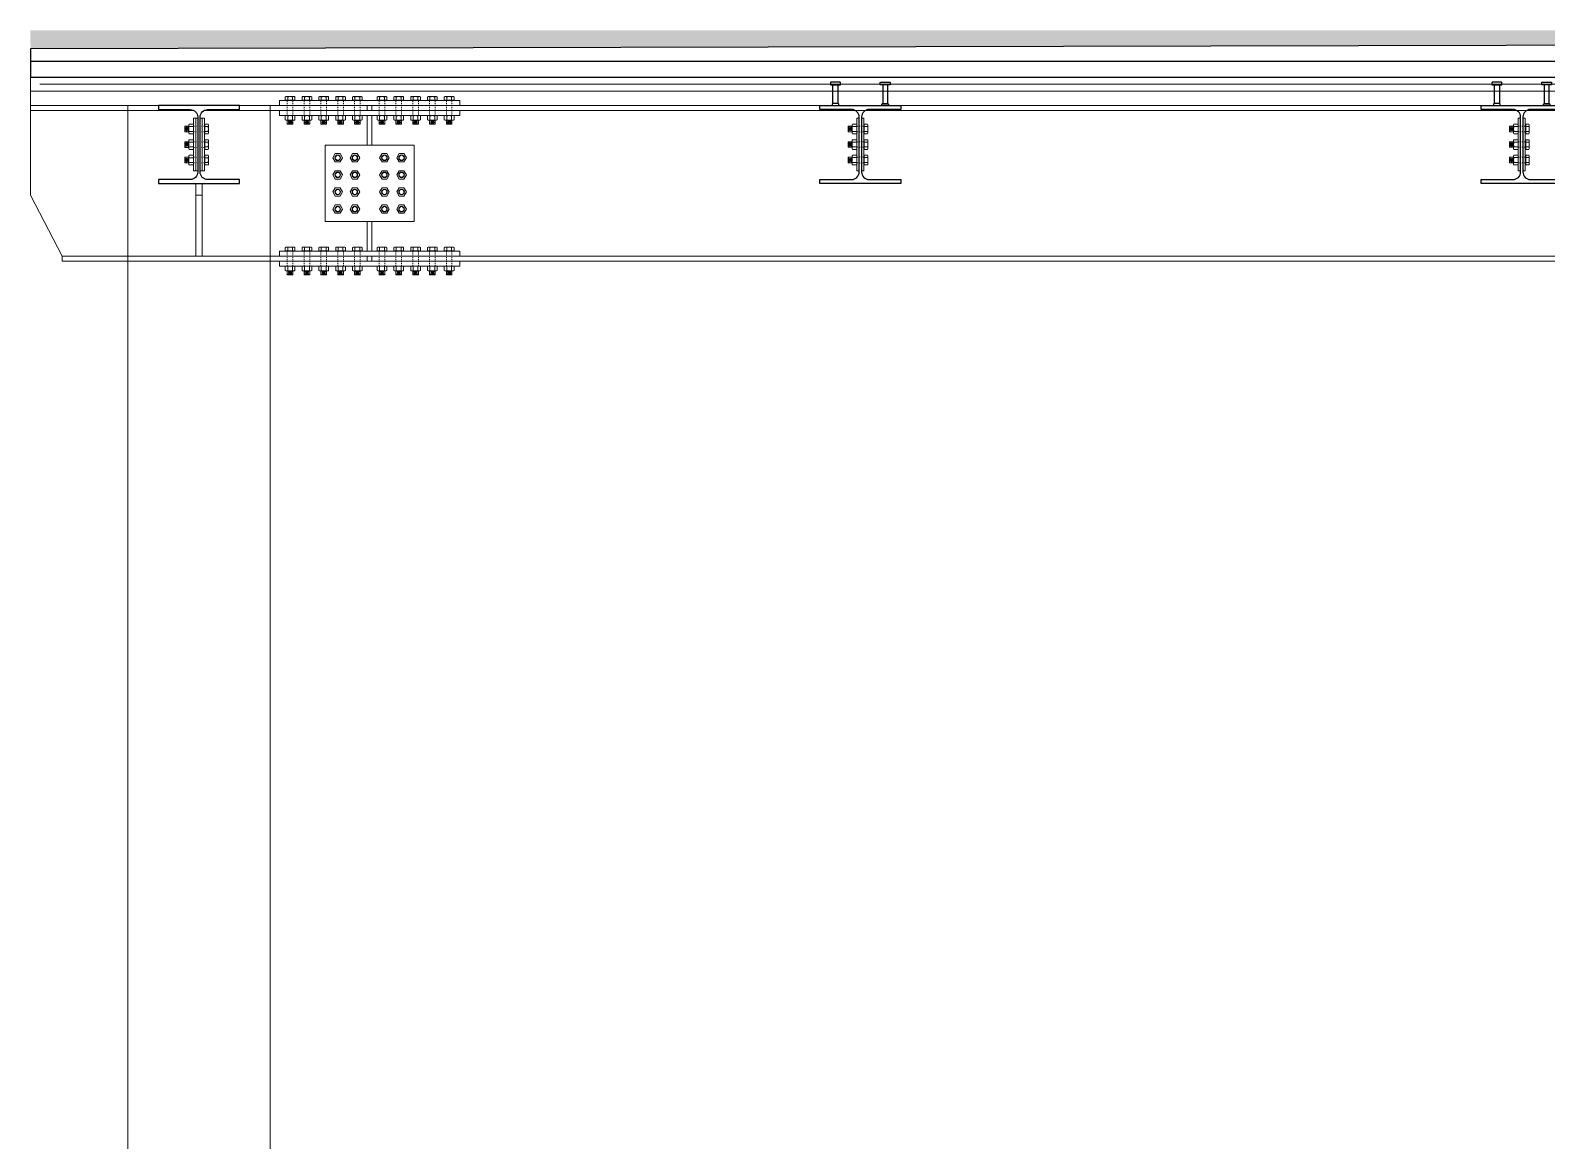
# Model space of a CAD drawing. Header units: millimetres. Extents: x -6949 to 305728, y -55091 to 76684.
# Drawn here: x 165083 to 169955, y 71217 to 74785 of the extents above; entities that cross this region are included whole.
import ezdxf

# ---------------------------------------------------------------- set-up
doc = ezdxf.new("R2010")
doc.units = ezdxf.units.MM
doc.linetypes.add('Tratto', pattern=[6.35, 3.175, -3.175])
for name, color, linetype, lineweight in [('armatura', 1, 'Continuous', 15), ('bulloni', 5, 'Continuous', 18), ('piastra', 30, 'Continuous', 18), ('S-BEAM', 5, 'Continuous', 18), ('S-COLS', 7, 'Continuous', 18), ('S-FSTN', 7, 'Continuous', 18), ('SEZIONI acciaio - Steel sections', 220, 'Continuous', 25), ('solaio2', 7, 'Continuous', 9)]:
    doc.layers.add(name, color=color, linetype=linetype, lineweight=lineweight)
doc.layers.add('PIOLO', color=4, linetype='Continuous')

# ---------------------------------------------------------------- blocks, each defined once
blk = doc.blocks.new('*U405')
at = {"layer": 'bulloni'}
blk.add_lwpolyline([(-15.6, 0), (-7.8, -13.5), (7.8, -13.5), (15.6, 0), (7.8, 13.5), (-7.8, 13.5)], close=True, dxfattribs=at)
for radius in [9, 7.88]:
    blk.add_circle((0, 0), radius, dxfattribs=at)
blk = doc.blocks.new('*U406')
at = {"color": 0, "linetype": 'ByBlock', "lineweight": -2, "transparency": 16777216}
for p in [(0, 0), (55, 0), (0, -55), (55, -55), (0, -110), (55, -110), (0, -165), (55, -165)]:
    blk.add_blockref('*U405', p, dxfattribs=at)
blk = doc.blocks.new('*U407')
at = {"layer": 'bulloni'}
blk.add_lwpolyline([(-15.6, 0), (-7.8, -13.5), (7.8, -13.5), (15.6, 0), (7.8, 13.5), (-7.8, 13.5)], close=True, dxfattribs=at)
for radius in [9, 7.88]:
    blk.add_circle((0, 0), radius, dxfattribs=at)
blk = doc.blocks.new('*U408')
at = {"color": 0, "linetype": 'ByBlock', "lineweight": -2, "transparency": 16777216}
for p in [(0, 0), (55, 0), (0, -55), (55, -55), (0, -110), (55, -110), (0, -165), (55, -165)]:
    blk.add_blockref('*U407', p, dxfattribs=at)
blk = doc.blocks.new('*U409')
at = {"layer": 'bulloni'}
for p, q in [((-13.7, 44.3), (-15.6, 43.1)), ((-15.6, 43.1), (-15.6, 32.8)), ((15.6, 32.8), (-15.6, 32.8)), ((13.7, 44.3), (-13.7, 44.3)), ((-12.5, 32.8), (-12.5, 32.3)), ((12.5, 32.3), (-12.5, 32.3)), ((-7.8, 32.8), (-7.8, 43.1)), ((7.8, 43.1), (7.8, 32.8)), ((12.5, 32.8), (12.5, 32.3)), ((13.7, 44.3), (15.6, 43.1)), ((15.6, 43.1), (15.6, 32.8)), ((-13.7, -16.7), (-15.6, -17.9)), ((-15.6, -17.9), (-15.6, -30.4)), ((-13.7, -31.7), (-15.6, -30.4)), ((13.7, -16.7), (-13.7, -16.7)), ((13.7, -31.7), (-13.7, -31.7)), ((-9, -43.3), (-9, -31.7)), ((-8, -44.3), (-9, -43.3)), ((9, -43.3), (-9, -43.3)), ((8, -44.3), (-8, -44.3)), ((-7.8, -30.4), (-7.8, -17.9)), ((-6.5, -34.4), (6.5, -33.7)), ((-6.5, -39.4), (6.5, -38.7)), ((-5, -36.8), (5, -36.3)), ((-5, -41.8), (5, -41.3)), ((7.8, -17.9), (7.8, -30.4)), ((9, -43.3), (8, -44.3)), ((9, -43.3), (9, -31.7)), ((13.7, -16.7), (15.6, -17.9)), ((13.7, -31.7), (15.6, -30.4)), ((15.6, -17.9), (15.6, -30.4))]:
    blk.add_line(p, q, dxfattribs=at)
at = {"layer": 'bulloni', "linetype": 'Tratto'}
for points in [[(-9, -16.7), (-9, 31.3)], [(9, -16.7), (9, 31.3)]]:
    blk.add_lwpolyline(points, dxfattribs=at)
at = {"layer": 'bulloni'}
for centre, radius, start, end in [((-11.7, 37.6), 6.67, 54.2621, 125.7379), ((-10, 31.3), 1, 0, 90), ((0, 19.5), 24.8, 71.6858, 108.3142), ((11.7, 37.6), 6.67, 54.2621, 125.7379), ((10, 31.3), 1, 90, 180), ((-11.7, -23.4), 6.67, 54.2621, 125.7379), ((-11.7, -25), 6.67, 234.2621, 305.7379), ((0, -41.5), 24.8, 71.6858, 108.3142), ((0, -6.9), 24.8, 251.6858, 288.3142), ((11.7, -23.4), 6.67, 54.2621, 125.7379), ((11.7, -25), 6.67, 234.2621, 305.7379)]:
    blk.add_arc(centre, radius, start, end, dxfattribs=at)
blk = doc.blocks.new('*U410')
at = {"color": 0, "linetype": 'ByBlock', "lineweight": -2, "transparency": 16777216}
for p in [(0, 0), (54, 0), (108, 0), (162, 0), (216, 0)]:
    blk.add_blockref('*U409', p, dxfattribs=at)
blk = doc.blocks.new('*U411')
at = {"layer": 'bulloni'}
for p, q in [((-13.7, 44.3), (-15.6, 43.1)), ((-15.6, 43.1), (-15.6, 32.8)), ((15.6, 32.8), (-15.6, 32.8)), ((13.7, 44.3), (-13.7, 44.3)), ((-12.5, 32.8), (-12.5, 32.3)), ((12.5, 32.3), (-12.5, 32.3)), ((-7.8, 32.8), (-7.8, 43.1)), ((7.8, 43.1), (7.8, 32.8)), ((12.5, 32.8), (12.5, 32.3)), ((13.7, 44.3), (15.6, 43.1)), ((15.6, 43.1), (15.6, 32.8)), ((-13.7, -16.7), (-15.6, -17.9)), ((-15.6, -17.9), (-15.6, -30.4)), ((-13.7, -31.7), (-15.6, -30.4)), ((13.7, -16.7), (-13.7, -16.7)), ((13.7, -31.7), (-13.7, -31.7)), ((-9, -43.3), (-9, -31.7)), ((-8, -44.3), (-9, -43.3)), ((9, -43.3), (-9, -43.3)), ((8, -44.3), (-8, -44.3)), ((-7.8, -30.4), (-7.8, -17.9)), ((-6.5, -34.4), (6.5, -33.7)), ((-6.5, -39.4), (6.5, -38.7)), ((-5, -36.8), (5, -36.3)), ((-5, -41.8), (5, -41.3)), ((7.8, -17.9), (7.8, -30.4)), ((9, -43.3), (8, -44.3)), ((9, -43.3), (9, -31.7)), ((13.7, -16.7), (15.6, -17.9)), ((13.7, -31.7), (15.6, -30.4)), ((15.6, -17.9), (15.6, -30.4))]:
    blk.add_line(p, q, dxfattribs=at)
at = {"layer": 'bulloni', "linetype": 'Tratto'}
for points in [[(-9, -16.7), (-9, 31.3)], [(9, -16.7), (9, 31.3)]]:
    blk.add_lwpolyline(points, dxfattribs=at)
at = {"layer": 'bulloni'}
for centre, radius, start, end in [((-11.7, 37.6), 6.67, 54.2621, 125.7379), ((-10, 31.3), 1, 0, 90), ((0, 19.5), 24.8, 71.6858, 108.3142), ((11.7, 37.6), 6.67, 54.2621, 125.7379), ((10, 31.3), 1, 90, 180), ((-11.7, -23.4), 6.67, 54.2621, 125.7379), ((-11.7, -25), 6.67, 234.2621, 305.7379), ((0, -41.5), 24.8, 71.6858, 108.3142), ((0, -6.9), 24.8, 251.6858, 288.3142), ((11.7, -23.4), 6.67, 54.2621, 125.7379), ((11.7, -25), 6.67, 234.2621, 305.7379)]:
    blk.add_arc(centre, radius, start, end, dxfattribs=at)
blk = doc.blocks.new('*U412')
at = {"color": 0, "linetype": 'ByBlock', "lineweight": -2, "transparency": 16777216}
for p in [(0, 0), (54, 0), (108, 0), (162, 0), (216, 0)]:
    blk.add_blockref('*U411', p, dxfattribs=at)
blk = doc.blocks.new('*U414')
at = {"layer": 'bulloni'}
for p, q in [((-13.7, 44.3), (-15.6, 43.1)), ((-15.6, 43.1), (-15.6, 32.8)), ((15.6, 32.8), (-15.6, 32.8)), ((13.7, 44.3), (-13.7, 44.3)), ((-12.5, 32.8), (-12.5, 32.3)), ((12.5, 32.3), (-12.5, 32.3)), ((-7.8, 32.8), (-7.8, 43.1)), ((7.8, 43.1), (7.8, 32.8)), ((12.5, 32.8), (12.5, 32.3)), ((13.7, 44.3), (15.6, 43.1)), ((15.6, 43.1), (15.6, 32.8)), ((-13.7, -16.7), (-15.6, -17.9)), ((-15.6, -17.9), (-15.6, -30.4)), ((-13.7, -31.7), (-15.6, -30.4)), ((13.7, -16.7), (-13.7, -16.7)), ((13.7, -31.7), (-13.7, -31.7)), ((-9, -43.3), (-9, -31.7)), ((-8, -44.3), (-9, -43.3)), ((9, -43.3), (-9, -43.3)), ((8, -44.3), (-8, -44.3)), ((-7.8, -30.4), (-7.8, -17.9)), ((-6.5, -34.4), (6.5, -33.7)), ((-6.5, -39.4), (6.5, -38.7)), ((-5, -36.8), (5, -36.3)), ((-5, -41.8), (5, -41.3)), ((7.8, -17.9), (7.8, -30.4)), ((9, -43.3), (8, -44.3)), ((9, -43.3), (9, -31.7)), ((13.7, -16.7), (15.6, -17.9)), ((13.7, -31.7), (15.6, -30.4)), ((15.6, -17.9), (15.6, -30.4))]:
    blk.add_line(p, q, dxfattribs=at)
at = {"layer": 'bulloni', "linetype": 'Tratto'}
for points in [[(-9, -16.7), (-9, 31.3)], [(9, -16.7), (9, 31.3)]]:
    blk.add_lwpolyline(points, dxfattribs=at)
at = {"layer": 'bulloni'}
for centre, radius, start, end in [((-11.7, 37.6), 6.67, 54.2621, 125.7379), ((-10, 31.3), 1, 0, 90), ((0, 19.5), 24.8, 71.6858, 108.3142), ((11.7, 37.6), 6.67, 54.2621, 125.7379), ((10, 31.3), 1, 90, 180), ((-11.7, -23.4), 6.67, 54.2621, 125.7379), ((-11.7, -25), 6.67, 234.2621, 305.7379), ((0, -41.5), 24.8, 71.6858, 108.3142), ((0, -6.9), 24.8, 251.6858, 288.3142), ((11.7, -23.4), 6.67, 54.2621, 125.7379), ((11.7, -25), 6.67, 234.2621, 305.7379)]:
    blk.add_arc(centre, radius, start, end, dxfattribs=at)
blk = doc.blocks.new('*U415')
at = {"color": 0, "linetype": 'ByBlock', "lineweight": -2, "transparency": 16777216}
for p in [(0, 0), (54, 0), (108, 0), (162, 0), (216, 0)]:
    blk.add_blockref('*U414', p, dxfattribs=at)
blk = doc.blocks.new('*U404')
at = {"layer": 'bulloni'}
for p, q in [((-13.7, 44.3), (-15.6, 43.1)), ((-15.6, 43.1), (-15.6, 32.8)), ((15.6, 32.8), (-15.6, 32.8)), ((13.7, 44.3), (-13.7, 44.3)), ((-12.5, 32.8), (-12.5, 32.3)), ((12.5, 32.3), (-12.5, 32.3)), ((-7.8, 32.8), (-7.8, 43.1)), ((7.8, 43.1), (7.8, 32.8)), ((12.5, 32.8), (12.5, 32.3)), ((13.7, 44.3), (15.6, 43.1)), ((15.6, 43.1), (15.6, 32.8)), ((-13.7, -16.7), (-15.6, -17.9)), ((-15.6, -17.9), (-15.6, -30.4)), ((-13.7, -31.7), (-15.6, -30.4)), ((13.7, -16.7), (-13.7, -16.7)), ((13.7, -31.7), (-13.7, -31.7)), ((-9, -43.3), (-9, -31.7)), ((-8, -44.3), (-9, -43.3)), ((9, -43.3), (-9, -43.3)), ((8, -44.3), (-8, -44.3)), ((-7.8, -30.4), (-7.8, -17.9)), ((-6.5, -34.4), (6.5, -33.7)), ((-6.5, -39.4), (6.5, -38.7)), ((-5, -36.8), (5, -36.3)), ((-5, -41.8), (5, -41.3)), ((7.8, -17.9), (7.8, -30.4)), ((9, -43.3), (8, -44.3)), ((9, -43.3), (9, -31.7)), ((13.7, -16.7), (15.6, -17.9)), ((13.7, -31.7), (15.6, -30.4)), ((15.6, -17.9), (15.6, -30.4))]:
    blk.add_line(p, q, dxfattribs=at)
at = {"layer": 'bulloni', "linetype": 'Tratto'}
for points in [[(-9, -16.7), (-9, 31.3)], [(9, -16.7), (9, 31.3)]]:
    blk.add_lwpolyline(points, dxfattribs=at)
at = {"layer": 'bulloni'}
for centre, radius, start, end in [((-11.7, 37.6), 6.67, 54.2621, 125.7379), ((-10, 31.3), 1, 0, 90), ((0, 19.5), 24.8, 71.6858, 108.3142), ((11.7, 37.6), 6.67, 54.2621, 125.7379), ((10, 31.3), 1, 90, 180), ((-11.7, -23.4), 6.67, 54.2621, 125.7379), ((-11.7, -25), 6.67, 234.2621, 305.7379), ((0, -41.5), 24.8, 71.6858, 108.3142), ((0, -6.9), 24.8, 251.6858, 288.3142), ((11.7, -23.4), 6.67, 54.2621, 125.7379), ((11.7, -25), 6.67, 234.2621, 305.7379)]:
    blk.add_arc(centre, radius, start, end, dxfattribs=at)
blk = doc.blocks.new('*U413')
at = {"color": 0, "linetype": 'ByBlock', "lineweight": -2, "transparency": 16777216}
for p in [(0, 0), (54, 0), (108, 0), (162, 0), (216, 0)]:
    blk.add_blockref('*U404', p, dxfattribs=at)
blk = doc.blocks.new('dbcjd')
at = {"layer": 'bulloni'}
for p, q in [((12712.1, -46901.9), (12713.1, -46900.9)), ((12712.1, -46917.9), (12712.1, -46901.9)), ((12713.1, -46900.9), (12724.8, -46900.9)), ((12713.1, -46918.9), (12713.1, -46900.9)), ((12714.6, -46904.9), (12715.2, -46914.9)), ((12717, -46903.4), (12717.8, -46916.4)), ((12719.6, -46904.9), (12720.2, -46914.9)), ((12722, -46903.4), (12722.8, -46916.4)), ((12724.8, -46896.2), (12726, -46894.3)), ((12724.8, -46923.6), (12724.8, -46896.2)), ((12738.5, -46894.3), (12726, -46894.3)), ((12726, -46902.1), (12738.5, -46902.1)), ((12739.8, -46896.2), (12738.5, -46894.3)), ((12739.8, -46923.6), (12739.8, -46896.2)), ((12775.8, -46922.4), (12775.8, -46897.4)), ((12776.3, -46897.4), (12775.8, -46897.4)), ((12776.3, -46925.5), (12776.3, -46894.3)), ((12786.5, -46894.3), (12776.3, -46894.3)), ((12776.3, -46902.1), (12786.5, -46902.1)), ((12787.8, -46896.2), (12786.5, -46894.3)), ((12787.8, -46923.6), (12787.8, -46896.2)), ((12713.1, -46918.9), (12712.1, -46917.9)), ((12712.1, -46951.9), (12713.1, -46950.9)), ((12712.1, -46967.9), (12712.1, -46951.9)), ((12713.1, -46918.9), (12724.8, -46918.9)), ((12713.1, -46950.9), (12724.8, -46950.9)), ((12713.1, -46968.9), (12713.1, -46950.9)), ((12714.6, -46954.9), (12715.2, -46964.9)), ((12717, -46953.4), (12717.8, -46966.4)), ((12719.6, -46954.9), (12720.2, -46964.9)), ((12722, -46953.4), (12722.8, -46966.4)), ((12724.8, -46923.6), (12726, -46925.5)), ((12724.8, -46946.2), (12726, -46944.3)), ((12724.8, -46973.6), (12724.8, -46946.2)), ((12738.5, -46917.7), (12726, -46917.7)), ((12738.5, -46925.5), (12726, -46925.5)), ((12738.5, -46944.3), (12726, -46944.3)), ((12726, -46952.1), (12738.5, -46952.1)), ((12739.8, -46923.6), (12738.5, -46925.5)), ((12739.8, -46946.2), (12738.5, -46944.3)), ((12739.8, -46973.6), (12739.8, -46946.2)), ((12776.3, -46922.4), (12775.8, -46922.4)), ((12775.8, -46972.4), (12775.8, -46947.4)), ((12776.3, -46947.4), (12775.8, -46947.4)), ((12786.5, -46917.7), (12776.3, -46917.7)), ((12786.5, -46925.5), (12776.3, -46925.5)), ((12776.3, -46975.5), (12776.3, -46944.3)), ((12786.5, -46944.3), (12776.3, -46944.3)), ((12776.3, -46952.1), (12786.5, -46952.1)), ((12787.8, -46923.6), (12786.5, -46925.5)), ((12787.8, -46946.2), (12786.5, -46944.3)), ((12787.8, -46973.6), (12787.8, -46946.2)), ((12713.1, -46968.9), (12712.1, -46967.9)), ((12712.1, -47001.9), (12713.1, -47000.9)), ((12712.1, -47017.9), (12712.1, -47001.9)), ((12713.1, -46968.9), (12724.8, -46968.9)), ((12713.1, -47000.9), (12724.8, -47000.9)), ((12713.1, -47018.9), (12713.1, -47000.9)), ((12714.6, -47004.9), (12715.2, -47014.9)), ((12717, -47003.4), (12717.8, -47016.4)), ((12719.6, -47004.9), (12720.2, -47014.9)), ((12722, -47003.4), (12722.8, -47016.4)), ((12724.8, -46973.6), (12726, -46975.5)), ((12724.8, -46996.2), (12726, -46994.3)), ((12724.8, -47023.6), (12724.8, -46996.2)), ((12738.5, -46967.7), (12726, -46967.7)), ((12738.5, -46975.5), (12726, -46975.5)), ((12738.5, -46994.3), (12726, -46994.3)), ((12726, -47002.1), (12738.5, -47002.1)), ((12739.8, -46973.6), (12738.5, -46975.5)), ((12739.8, -46996.2), (12738.5, -46994.3)), ((12739.8, -47023.6), (12739.8, -46996.2)), ((12776.3, -46972.4), (12775.8, -46972.4)), ((12775.8, -47022.4), (12775.8, -46997.4)), ((12776.3, -46997.4), (12775.8, -46997.4)), ((12786.5, -46967.7), (12776.3, -46967.7)), ((12786.5, -46975.5), (12776.3, -46975.5)), ((12776.3, -47025.5), (12776.3, -46994.3)), ((12786.5, -46994.3), (12776.3, -46994.3)), ((12776.3, -47002.1), (12786.5, -47002.1)), ((12787.8, -46973.6), (12786.5, -46975.5)), ((12787.8, -46996.2), (12786.5, -46994.3)), ((12787.8, -47023.6), (12787.8, -46996.2)), ((12713.1, -47018.9), (12712.1, -47017.9)), ((12713.1, -47018.9), (12724.8, -47018.9)), ((12724.8, -47023.6), (12726, -47025.5)), ((12738.5, -47017.7), (12726, -47017.7)), ((12738.5, -47025.5), (12726, -47025.5)), ((12739.8, -47023.6), (12738.5, -47025.5)), ((12776.3, -47022.4), (12775.8, -47022.4)), ((12786.5, -47017.7), (12776.3, -47017.7)), ((12786.5, -47025.5), (12776.3, -47025.5)), ((12787.8, -47023.6), (12786.5, -47025.5))]:
    blk.add_line(p, q, dxfattribs=at)
at = {"layer": 'bulloni', "linetype": 'Tratto'}
for points in [[(12739.8, -46900.9), (12774.8, -46900.9)], [(12739.8, -46918.9), (12774.8, -46918.9)], [(12739.8, -46950.9), (12774.8, -46950.9)], [(12739.8, -46968.9), (12774.8, -46968.9)], [(12739.8, -47000.9), (12774.8, -47000.9)], [(12739.8, -47018.9), (12774.8, -47018.9)]]:
    blk.add_lwpolyline(points, dxfattribs=at)
at = {"layer": 'bulloni'}
for centre, radius, start, end in [((12731.4, -46898.2), 6.67, 144.2621, 215.7379), ((12749.6, -46909.9), 24.8, 161.6858, 198.3142), ((12733.1, -46898.2), 6.67, 324.2621, 35.7379), ((12715, -46909.9), 24.8, 341.6858, 18.3142), ((12774.8, -46899.9), 1, 270, 0), ((12781.1, -46898.2), 6.67, 324.2621, 35.7379), ((12763, -46909.9), 24.8, 341.6858, 18.3142), ((12731.4, -46921.6), 6.67, 144.2621, 215.7379), ((12731.4, -46948.2), 6.67, 144.2621, 215.7379), ((12749.6, -46959.9), 24.8, 161.6858, 198.3142), ((12733.1, -46921.6), 6.67, 324.2621, 35.7379), ((12733.1, -46948.2), 6.67, 324.2621, 35.7379), ((12715, -46959.9), 24.8, 341.6858, 18.3142), ((12774.8, -46919.9), 1, 0, 90), ((12774.8, -46949.9), 1, 270, 0), ((12781.1, -46921.6), 6.67, 324.2621, 35.7379), ((12781.1, -46948.2), 6.67, 324.2621, 35.7379), ((12763, -46959.9), 24.8, 341.6858, 18.3142), ((12731.4, -46971.6), 6.67, 144.2621, 215.7379), ((12731.4, -46998.2), 6.67, 144.2621, 215.7379), ((12749.6, -47009.9), 24.8, 161.6858, 198.3142), ((12733.1, -46971.6), 6.67, 324.2621, 35.7379), ((12733.1, -46998.2), 6.67, 324.2621, 35.7379), ((12715, -47009.9), 24.8, 341.6858, 18.3142), ((12774.8, -46969.9), 1, 0, 90), ((12774.8, -46999.9), 1, 270, 0), ((12781.1, -46971.6), 6.67, 324.2621, 35.7379), ((12781.1, -46998.2), 6.67, 324.2621, 35.7379), ((12763, -47009.9), 24.8, 341.6858, 18.3142), ((12731.4, -47021.6), 6.67, 144.2621, 215.7379), ((12733.1, -47021.6), 6.67, 324.2621, 35.7379), ((12774.8, -47019.9), 1, 0, 90), ((12781.1, -47021.6), 6.67, 324.2621, 35.7379)]:
    blk.add_arc(centre, radius, start, end, dxfattribs=at)
blk = doc.blocks.new('DD')
at = {"layer": 'PIOLO'}
blk.add_lwpolyline([(49540.9, -39710.5), (49511.2, -39710.5, 0.414214), (49510.2, -39711.5), (49510.2, -39718.5), (49541.9, -39718.5), (49541.9, -39711.5, 0.414214)], format="xyb", close=True, dxfattribs=at)
for points in [[(49518.1, -39718.5), (49534, -39718.5), (49534, -39778.5), (49518.1, -39778.5)], [(49515.5, -39785.5), (49536.5, -39785.5), (49536.5, -39780.5), (49534.5, -39778.5), (49517.5, -39778.5), (49515.5, -39780.5)]]:
    blk.add_lwpolyline(points, close=True, dxfattribs=at)
blk = doc.blocks.new('vfdcv')
at = {"layer": 'bulloni'}
for p, q in [((50940.3, -31978.2), (50941.3, -31977.2)), ((50940.3, -31994.2), (50940.3, -31978.2)), ((50941.3, -31995.2), (50940.3, -31994.2)), ((50941.3, -31977.2), (50952.9, -31977.2)), ((50941.3, -31995.2), (50941.3, -31977.2)), ((50941.3, -31995.2), (50952.9, -31995.2)), ((50942.8, -31981.2), (50943.3, -31991.2)), ((50945.2, -31979.7), (50945.9, -31992.7)), ((50947.8, -31981.2), (50948.3, -31991.2)), ((50950.2, -31979.7), (50950.9, -31992.7)), ((50952.9, -31972.5), (50954.2, -31970.6)), ((50952.9, -31999.9), (50952.9, -31972.5)), ((50952.9, -31999.9), (50954.2, -32001.7)), ((50966.7, -31970.6), (50954.2, -31970.6)), ((50954.2, -31978.4), (50966.7, -31978.4)), ((50966.7, -31994), (50954.2, -31994)), ((50966.7, -32001.7), (50954.2, -32001.7)), ((50967.9, -31972.5), (50966.7, -31970.6)), ((50967.9, -31999.9), (50966.7, -32001.7)), ((50967.9, -31999.9), (50967.9, -31972.5)), ((50991.4, -31998.7), (50991.4, -31973.7)), ((50991.9, -31973.7), (50991.4, -31973.7)), ((50991.9, -31998.7), (50991.4, -31998.7)), ((50991.9, -32001.7), (50991.9, -31970.6)), ((51002.2, -31970.6), (50991.9, -31970.6)), ((50991.9, -31978.4), (51002.2, -31978.4)), ((51002.2, -31994), (50991.9, -31994)), ((51002.2, -32001.7), (50991.9, -32001.7)), ((51003.4, -31972.5), (51002.2, -31970.6)), ((51003.4, -31999.9), (51002.2, -32001.7)), ((51003.4, -31999.9), (51003.4, -31972.5)), ((50940.3, -32028.2), (50941.3, -32027.2)), ((50940.3, -32044.2), (50940.3, -32028.2)), ((50941.3, -32045.2), (50940.3, -32044.2)), ((50941.3, -32027.2), (50952.9, -32027.2)), ((50941.3, -32045.2), (50941.3, -32027.2)), ((50941.3, -32045.2), (50952.9, -32045.2)), ((50942.8, -32031.2), (50943.3, -32041.2)), ((50945.2, -32029.7), (50945.9, -32042.7)), ((50947.8, -32031.2), (50948.3, -32041.2)), ((50950.2, -32029.7), (50950.9, -32042.7)), ((50952.9, -32022.5), (50954.2, -32020.6)), ((50952.9, -32049.9), (50952.9, -32022.5)), ((50952.9, -32049.9), (50954.2, -32051.7)), ((50966.7, -32020.6), (50954.2, -32020.6)), ((50954.2, -32028.4), (50966.7, -32028.4)), ((50966.7, -32044), (50954.2, -32044)), ((50966.7, -32051.7), (50954.2, -32051.7)), ((50967.9, -32022.5), (50966.7, -32020.6)), ((50967.9, -32049.9), (50966.7, -32051.7)), ((50967.9, -32049.9), (50967.9, -32022.5)), ((50991.4, -32048.7), (50991.4, -32023.7)), ((50991.9, -32023.7), (50991.4, -32023.7)), ((50991.9, -32048.7), (50991.4, -32048.7)), ((50991.9, -32051.7), (50991.9, -32020.6)), ((51002.2, -32020.6), (50991.9, -32020.6)), ((50991.9, -32028.4), (51002.2, -32028.4)), ((51002.2, -32044), (50991.9, -32044)), ((51002.2, -32051.7), (50991.9, -32051.7)), ((51003.4, -32022.5), (51002.2, -32020.6)), ((51003.4, -32049.9), (51002.2, -32051.7)), ((51003.4, -32049.9), (51003.4, -32022.5)), ((50940.3, -32078.2), (50941.3, -32077.2)), ((50940.3, -32094.2), (50940.3, -32078.2)), ((50941.3, -32095.2), (50940.3, -32094.2)), ((50941.3, -32077.2), (50952.9, -32077.2)), ((50941.3, -32095.2), (50941.3, -32077.2)), ((50941.3, -32095.2), (50952.9, -32095.2)), ((50942.8, -32081.2), (50943.3, -32091.2)), ((50945.2, -32079.7), (50945.9, -32092.7)), ((50947.8, -32081.2), (50948.3, -32091.2)), ((50950.2, -32079.7), (50950.9, -32092.7)), ((50952.9, -32072.5), (50954.2, -32070.6)), ((50952.9, -32099.9), (50952.9, -32072.5)), ((50952.9, -32099.9), (50954.2, -32101.7)), ((50966.7, -32070.6), (50954.2, -32070.6)), ((50954.2, -32078.4), (50966.7, -32078.4)), ((50966.7, -32094), (50954.2, -32094)), ((50966.7, -32101.7), (50954.2, -32101.7)), ((50967.9, -32072.5), (50966.7, -32070.6)), ((50967.9, -32099.9), (50966.7, -32101.7)), ((50967.9, -32099.9), (50967.9, -32072.5)), ((50991.4, -32098.7), (50991.4, -32073.7)), ((50991.9, -32073.7), (50991.4, -32073.7)), ((50991.9, -32098.7), (50991.4, -32098.7)), ((50991.9, -32101.7), (50991.9, -32070.6)), ((51002.2, -32070.6), (50991.9, -32070.6)), ((50991.9, -32078.4), (51002.2, -32078.4)), ((51002.2, -32094), (50991.9, -32094)), ((51002.2, -32101.7), (50991.9, -32101.7)), ((51003.4, -32072.5), (51002.2, -32070.6)), ((51003.4, -32099.9), (51002.2, -32101.7)), ((51003.4, -32099.9), (51003.4, -32072.5))]:
    blk.add_line(p, q, dxfattribs=at)
at = {"layer": 'bulloni', "linetype": 'Tratto'}
for points in [[(50967.9, -31977.2), (50990.4, -31977.2)], [(50967.9, -31995.2), (50990.4, -31995.2)], [(50967.9, -32027.2), (50990.4, -32027.2)], [(50967.9, -32045.2), (50990.4, -32045.2)], [(50967.9, -32077.2), (50990.4, -32077.2)], [(50967.9, -32095.2), (50990.4, -32095.2)]]:
    blk.add_lwpolyline(points, dxfattribs=at)
at = {"layer": 'bulloni'}
for centre, radius, start, end in [((50959.6, -31974.5), 6.67, 144.2621, 215.7379), ((50977.7, -31986.2), 24.8, 161.6858, 198.3142), ((50959.6, -31997.8), 6.67, 144.2621, 215.7379), ((50961.3, -31974.5), 6.67, 324.2621, 35.7379), ((50943.1, -31986.2), 24.8, 341.6858, 18.3142), ((50961.3, -31997.8), 6.67, 324.2621, 35.7379), ((50990.4, -31976.2), 1, 270, 0), ((50990.4, -31996.2), 1, 0, 90), ((50996.8, -31974.5), 6.67, 324.2621, 35.7379), ((50978.6, -31986.2), 24.8, 341.6858, 18.3142), ((50996.8, -31997.8), 6.67, 324.2621, 35.7379), ((50959.6, -32024.5), 6.67, 144.2621, 215.7379), ((50977.7, -32036.2), 24.8, 161.6858, 198.3142), ((50959.6, -32047.8), 6.67, 144.2621, 215.7379), ((50961.3, -32024.5), 6.67, 324.2621, 35.7379), ((50943.1, -32036.2), 24.8, 341.6858, 18.3142), ((50961.3, -32047.8), 6.67, 324.2621, 35.7379), ((50990.4, -32026.2), 1, 270, 0), ((50990.4, -32046.2), 1, 0, 90), ((50996.8, -32024.5), 6.67, 324.2621, 35.7379), ((50978.6, -32036.2), 24.8, 341.6858, 18.3142), ((50996.8, -32047.8), 6.67, 324.2621, 35.7379), ((50959.6, -32074.5), 6.67, 144.2621, 215.7379), ((50977.7, -32086.2), 24.8, 161.6858, 198.3142), ((50959.6, -32097.8), 6.67, 144.2621, 215.7379), ((50961.3, -32074.5), 6.67, 324.2621, 35.7379), ((50943.1, -32086.2), 24.8, 341.6858, 18.3142), ((50961.3, -32097.8), 6.67, 324.2621, 35.7379), ((50990.4, -32076.2), 1, 270, 0), ((50990.4, -32096.2), 1, 0, 90), ((50996.8, -32074.5), 6.67, 324.2621, 35.7379), ((50978.6, -32086.2), 24.8, 341.6858, 18.3142), ((50996.8, -32097.8), 6.67, 324.2621, 35.7379)]:
    blk.add_arc(centre, radius, start, end, dxfattribs=at)
blk = doc.blocks.new('*U533')
at = {"layer": 'piastra'}
for points in [[(-11.2, 47.5), (-3.8, 47.5), (-3.8, -122.5), (-11.2, -122.5)], [(11.2, 47.5), (3.8, 47.5), (3.8, -122.5), (11.2, -122.5)]]:
    blk.add_lwpolyline(points, close=True, dxfattribs=at)
at = {"layer": 'SEZIONI acciaio - Steel sections'}
blk.add_lwpolyline([(-130, 87.5), (130, 87.5), (130, 75), (27.8, 75, 0.414214), (3.8, 51), (3.8, -126, 0.414214), (27.8, -150), (130, -150), (130, -162.5), (-130, -162.5), (-130, -150), (-27.8, -150, 0.414214), (-3.8, -126), (-3.8, 51, 0.414214), (-27.8, 75), (-130, 75)], format="xyb", close=True, dxfattribs=at)
at = {"layer": 'S-BEAM'}
for name, p in [('DD', (-49606, 39873)), ('vfdcv', (-50979.2, 31998.7))]:
    blk.add_blockref(name, p, dxfattribs=at)
at = {"layer": 'S-BEAM', "xscale": -1}
blk.add_blockref('DD', (49606, 39873), dxfattribs=at)
blk = doc.blocks.new('*U534')
at = {"layer": 'S-BEAM', "color": 0, "linetype": 'ByBlock', "lineweight": -2, "transparency": 16777216}
for p in [(0, 0), (2125, 0), (4250, 0)]:
    blk.add_blockref('*U533', p, dxfattribs=at)

msp = doc.modelspace()

# ---------------------------------------------------------------- hatches: boundary and pattern name
at = {"layer": 'S-FSTN', "true_color": 0xc7c8ca}
h = msp.add_hatch(dxfattribs=at)
h.set_pattern_fill('GRAVEL', color=9, scale=4.4)
h.set_pattern_definition([(228.012788, (116851.094, 98563.538), (-894.0800001, -1005.8399999), [15.03574, -1488.54128]), (184.969741, (116841.0353, 98552.362), (1341.11999947, 111.76000637), [25.80181, -2554.37815]), (132.510447, (116815.3305, 98550.127), (1117.60000047, -1229.35999957), [18.19319, -1801.1278]), (267.273689, (116771.744, 98522.187), (111.76000023, 2235.2), [23.4962, -2326.12325]), (292.833654, (116770.6265, 98498.717), (-558.80000005, 1341.11999998), [23.03988, -2280.95154]), (357.273689, (116779.5673, 98477.483), (-2235.2, 111.76000023), [23.4962, -2326.12325]), (37.6942405, (116803.037, 98476.365), (-1452.87999994, -1117.60000008), [31.07252, -3076.17707]), (72.2553284, (116827.624, 98495.3644), (782.3200002, 2458.71999993), [29.33566, -2904.23129]), (121.4295656, (116836.565, 98523.3044), (-894.08000013, 1452.87999992), [23.57577, -2334.00401]), (175.236358, (116824.271, 98543.421), (1229.36, -111.7600002), [26.91538, -1318.85323]), (222.397438, (116797.449, 98545.6564), (-1341.11999996, -1229.36000005), [34.80743, -3445.93799]), (138.814075, (116882.386, 98521.069), (-782.32, 670.56), [11.8802, -1176.1449]), (171.4692344, (116873.4457, 98528.8924), (1452.88000004, -223.51999975), [22.60201, -2237.60412]), (225, (116851.09, 98532.245), (-2e-14, -111.76), [15.80521, -142.2473]), (203.19859, (116843.27, 98545.656), (558.8, 223.52), [8.51142, -842.62738]), (291.80141, (116835.447, 98542.304), (-111.76, 335.28), [12.03689, -589.80913]), (30.963757, (116839.918, 98531.128), (335.28, 223.52), [19.55007, -632.11712]), (161.56505, (116856.68, 98541.186), (223.52, -111.76), [14.13663, -339.27952]), (16.38954, (116770.6265, 98542.3036), (1117.6, 335.28), [19.80387, -1960.58837]), (70.346176, (116789.626, 98547.8916), (-447.04000004, -1229.36), [16.61435, -1644.81749]), (293.19859, (116856.682, 98563.538), (-223.52, 558.8), [17.02272, -834.11608]), (343.61046, (116863.387, 98547.8916), (-1117.60000002, 335.2799999), [19.80387, -1960.58837]), (339.443955, (116770.626, 98473.012), (-558.8, 223.52), [19.09755, -935.78031]), (294.775141, (116788.508, 98466.307), (-558.8000007, 1229.3599997), [16.00157, -1584.15811]), (66.80141, (116857.8, 98451.778), (223.52, 558.8), [17.02272, -834.11608]), (17.354025, (116864.505, 98467.4244), (-1452.87999997, -447.0400001), [18.73444, -1854.70454]), (69.443955, (116803.037, 98451.778), (-223.52, -558.8), [9.54877, -945.32908]), (101.309932, (116851.094, 98451.778), (-111.76, 447.04), [5.69864, -564.16778]), (165.963757, (116849.976, 98457.366), (335.28, -111.76), [23.03988, -437.7584]), (186.009006, (116827.624, 98462.954), (1117.6, 111.76000006), [21.35175, -2113.82005]), (303.690068, (116839.918, 98521.07), (-111.76, 223.52), [16.11825, -386.83816]), (353.1572266, (116848.8585, 98507.658), (1899.92000001, -223.5199999), [28.1405, -2785.9044]), (60.945396, (116876.798, 98504.305), (-447.04, -782.32), [11.50636, -1139.13326]), (90, (116882.39, 98514.36), (-111.76, 111.76), [6.7056, -105.0544]), (120.256437, (116825.389, 98466.307), (447.03999995, -782.32), [15.52615, -1537.0934]), (48.012787, (116817.566, 98479.718), (894.0800001, 1005.8399999), [30.07149, -1473.50554]), (0, (116837.68, 98502.07), (111.76, 111.76), [29.0576, -82.7024]), (325.3048465, (116866.74, 98502.07), (1117.6000004, -782.3199994), [17.67082, -1749.40994]), (254.054604, (116881.269, 98492.012), (-111.76, -447.04), [16.27248, -797.3526]), (207.6459754, (116876.7985, 98476.365), (-2123.44000008, -1117.59999985), [26.49438, -2622.94843]), (175.426079, (116853.329, 98464.0716), (-1452.88, 111.76), [28.0293, -2774.89724])])
h.paths.add_polyline_path([(182624.8074, 74765.4226), (200165.0843, 74725.4242), (200165.7714, 74725.4242), (200165.8626, 74785.4212), (165083.1564, 74785.4212), (165083.8891, 74725.4227)])

# ---------------------------------------------------------------- linework, layer by layer
msp.add_line((200165.7714, 74685.4225), (165083.7523, 74685.4225))
msp.add_lwpolyline([(200165.817, 74685.4225), (200165.817, 74725.4225), (182624.8074, 74765.4226), (165083.8891, 74725.4227), (165083.7979, 74685.4225)])
msp.add_lwpolyline([(200165.7714, 74685.4225), (165083.7979, 74685.4225), (165083.7979, 74635.4225), (200165.7714, 74635.4225)], close=True)
at = {"layer": 'armatura'}
msp.add_lwpolyline([(165113.7979, 74612.4225), (200165.817, 74612.4225)], dxfattribs=at)
at = {"layer": 'piastra'}
for p in [(165083.7979, 74543.4225), (165185.4184, 74059.4225)]:
    msp.add_line(p, (165083.7979, 74256.1074), dxfattribs=at)
for points in [[(165609.5369, 74527.4225), (165083.7979, 74527.4225), (165083.7979, 74543.4225), (166165.8159, 74543.4225), (166165.8159, 74527.4225), (165640.0769, 74527.4225)], [(166165.8159, 74415.9225), (166165.8159, 74511.4225)], [(165614.8069, 74293.4225), (165614.8069, 74059.4225)], [(165634.8069, 74293.4225), (165634.8069, 74059.4225)], [(165614.8069, 74256.1074), (165634.8069, 74256.1074)], [(166165.8159, 74075.4225), (166165.8159, 74170.9225)], [(165598.7071, 74059.4225), (165185.4184, 74059.4225), (165185.4184, 74043.4225), (166165.8159, 74043.4225), (166165.8159, 74059.4225), (165598.7071, 74059.4225)]]:
    msp.add_lwpolyline(points, dxfattribs=at)
for points in [[(165883.8159, 74543.4225), (166462.8012, 74543.4225), (166462.8012, 74559.4225), (165883.8159, 74559.4225)], [(165607.3069, 74503.4225), (165614.8069, 74503.4225), (165614.8069, 74333.4225), (165607.3069, 74333.4225)], [(165614.8069, 74503.4225), (165621.0569, 74503.4225), (165621.0569, 74333.4225), (165614.8069, 74333.4225)], [(165628.5569, 74503.4225), (165634.8069, 74503.4225), (165634.8069, 74333.4225), (165628.5569, 74333.4225)], [(165642.3069, 74503.4225), (165634.8069, 74503.4225), (165634.8069, 74333.4225), (165642.3069, 74333.4225)], [(165883.8159, 74511.4225), (166462.8012, 74511.4225), (166462.8012, 74527.4225), (165883.8159, 74527.4225)], [(166030.8012, 74415.9225), (166315.8159, 74415.9225), (166315.8159, 74170.9225), (166030.8012, 74170.9225)], [(165883.8159, 74075.4225), (166462.8012, 74075.4225), (166462.8012, 74059.4225), (165883.8159, 74059.4225)], [(165883.8159, 74043.4225), (166462.8012, 74043.4225), (166462.8012, 74027.4225), (165883.8159, 74027.4225)]]:
    msp.add_lwpolyline(points, close=True, dxfattribs=at)
at = {"layer": 'S-BEAM'}
for points in [[(166180.8159, 74543.4225), (173568.7981, 74543.4225), (173568.7981, 74527.4225), (166180.8159, 74527.4225)], [(166180.8159, 74059.4225), (173568.7981, 74059.4225), (173568.7981, 74043.4225), (166180.8159, 74043.4225)]]:
    msp.add_lwpolyline(points, close=True, dxfattribs=at)
for points in [[(166180.8159, 74415.9225), (166180.8159, 74511.4225)], [(166180.8159, 74075.4225), (166180.8159, 74170.9225)], [(166180.8159, 74043.4225), (166180.8159, 74059.4225)]]:
    msp.add_lwpolyline(points, dxfattribs=at)
at = {"layer": 'S-COLS'}
msp.add_lwpolyline([(165396.3069, 74543.4225), (165853.3069, 74543.4225), (165853.3069, 62563.4221), (165396.3069, 62563.4221)], close=True, dxfattribs=at)
at = {"layer": 'SEZIONI acciaio - Steel sections'}
msp.add_lwpolyline([(165754.8069, 74543.4225), (165494.8069, 74543.4225), (165494.8069, 74530.9225), (165597.0569, 74530.9225, -0.414213562), (165621.0569, 74506.9225), (165621.0569, 74329.9225, -0.414213562), (165597.0569, 74305.9225), (165494.8069, 74305.9225), (165494.8069, 74293.4225), (165754.8069, 74293.4225), (165754.8069, 74305.9225), (165652.5569, 74305.9225, -0.414213562), (165628.5569, 74329.9225), (165628.5569, 74506.9225, -0.414213562), (165652.5569, 74530.9225), (165754.8069, 74530.9225)], format="xyb", close=True, dxfattribs=at)
at = {"layer": 'solaio2'}
for points in [[(165083.7979, 74535.4225), (165083.7979, 74635.4225), (174665.8162, 74635.4225)], [(200165.817, 74590.4225), (165083.7979, 74590.4225)]]:
    msp.add_lwpolyline(points, dxfattribs=at)

# ---------------------------------------------------------------- block references
for name, p in [('*U410', (165917.8159, 74528.1082)), ('*U406', (166070.8012, 74375.9225)), ('*U415', (165917.8159, 74044.1082))]:
    msp.add_blockref(name, p)
at = {"xscale": -1}
for name, p in [('*U412', (166428.8012, 74528.1082)), ('*U408', (166275.8159, 74375.9225)), ('*U413', (166428.8012, 74044.1082))]:
    msp.add_blockref(name, p, dxfattribs=at)
at = {"layer": 'piastra'}
msp.add_blockref('dbcjd', (152867.5324, 121378.2911), dxfattribs=at)
at = {"layer": 'S-BEAM'}
msp.add_blockref('*U534', (167749.8069, 74455.9225), dxfattribs=at)

doc.saveas('drawing.dxf')
